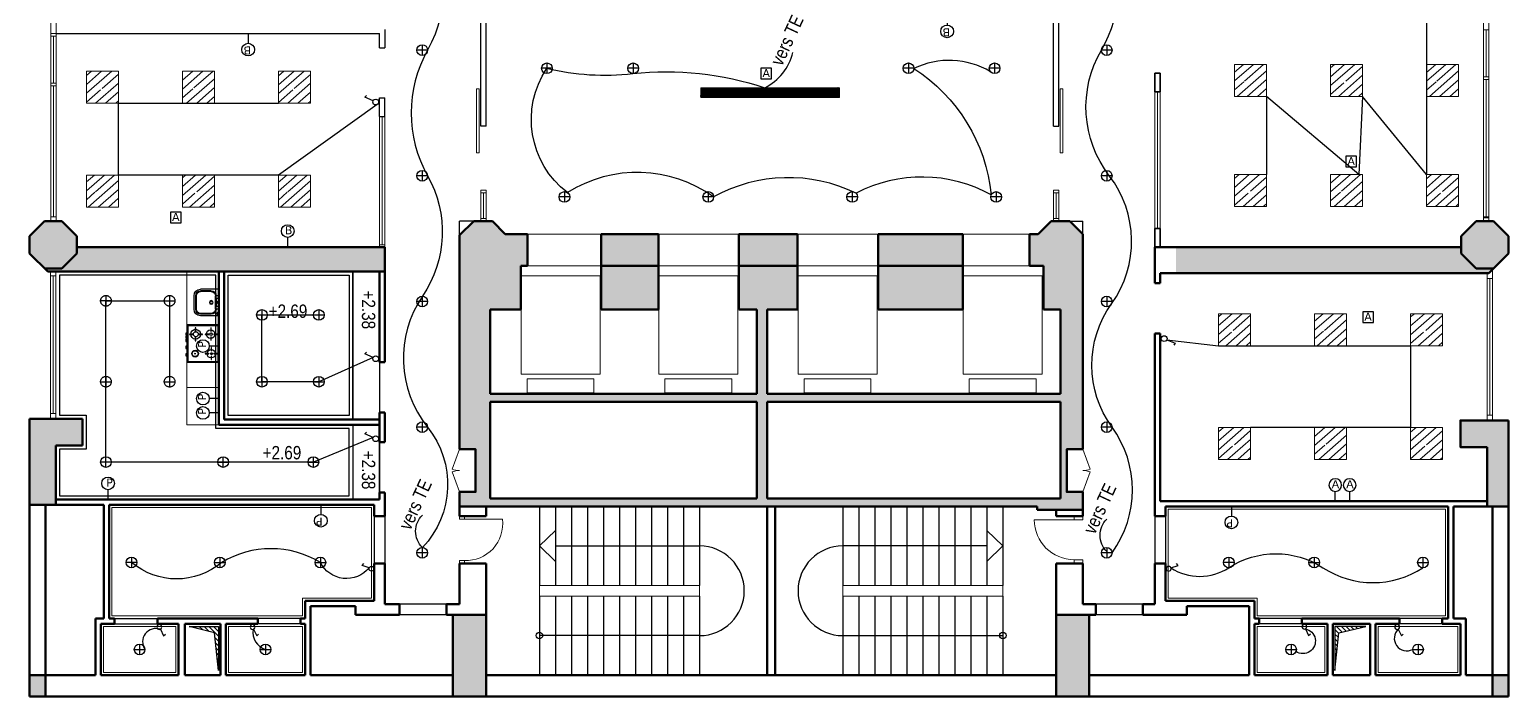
# Model space of a CAD drawing. Header units: millimetres. Extents: x 253 to 682, y -1208 to -847.
# Drawn here: x 324.19 to 351.91, y -1163.86 to -1151.37 of the extents above; entities that cross this region are included whole.
import ezdxf

# ---------------------------------------------------------------- set-up
doc = ezdxf.new("R2010")
doc.units = ezdxf.units.MM
doc.header["$LTSCALE"] = 10
doc.header["$MEASUREMENT"] = 0
doc.linetypes.add('AXES', pattern=[2, 1.25, -0.25, 0.25, -0.25])
for name, color, linetype, lineweight in [('ECLAIRAGE', 222, 'Continuous', 13), ('faux  plafond', 143, 'Continuous', 9), ('men-porte', 30, 'Continuous', 5), ('Men_porte', 30, 'Continuous', 5), ('MUR', 5, 'Continuous', 50), ('mur-bas', 190, 'Continuous', 20)]:
    doc.layers.add(name, color=color, linetype=linetype, lineweight=lineweight)
for name, color, linetype in [('Electricite', 224, 'Continuous'), ('Escalier', 241, 'Continuous'), ('FAU__Pl', 143, 'Continuous'), ('HACHURE', 252, 'Continuous'), ('POT', 7, 'Continuous'), ('Sanitaire', 4, 'Continuous')]:
    doc.layers.add(name, color=color, linetype=linetype)
doc.layers.add('hachures++', color=7, linetype='Continuous', lineweight=5, true_color=0xa8a8a8)
doc.styles.add('nouveau cartouche', font='ARIALN.TTF')
doc.styles.add('Verdana', font='verdana.ttf')

# ---------------------------------------------------------------- blocks, each defined once
blk = doc.blocks.new('etetetetet555')
at = {"layer": 'Sanitaire'}
for p, q in [((0.059, -0.148), (0.059, -0.155)), ((0.124, -0.148), (0.059, -0.148)), ((0.059, -0.155), (0.124, -0.155)), ((0.124, -0.155), (0.124, -0.148)), ((0.179, -0.032), (0.172, -0.032)), ((0.172, -0.032), (0.172, -0.097)), ((0.172, -0.097), (0.179, -0.097)), ((0.179, -0.193), (0.172, -0.193)), ((0.172, -0.193), (0.172, -0.259)), ((0.172, -0.259), (0.179, -0.259)), ((0.179, -0.097), (0.179, -0.032)), ((0.179, -0.259), (0.179, -0.193)), ((0.223, -0.148), (0.223, -0.155)), ((0.288, -0.148), (0.223, -0.148)), ((0.223, -0.155), (0.288, -0.155)), ((0.288, -0.155), (0.288, -0.148)), ((0.423, -0.14), (0.423, -0.147)), ((0.489, -0.14), (0.423, -0.14)), ((0.423, -0.147), (0.489, -0.147)), ((0.489, -0.147), (0.489, -0.14)), ((0.543, -0.032), (0.536, -0.032)), ((0.536, -0.032), (0.536, -0.097)), ((0.536, -0.097), (0.543, -0.097)), ((0.543, -0.193), (0.536, -0.193)), ((0.536, -0.193), (0.536, -0.259)), ((0.536, -0.259), (0.543, -0.259)), ((0.543, -0.097), (0.543, -0.032)), ((0.543, -0.259), (0.543, -0.193)), ((0.587, -0.14), (0.587, -0.147)), ((0.652, -0.14), (0.587, -0.14)), ((0.587, -0.147), (0.652, -0.147)), ((0.652, -0.147), (0.652, -0.14)), ((0.054, -0.437), (0.054, -0.444)), ((0.119, -0.437), (0.054, -0.437)), ((0.054, -0.444), (0.119, -0.444)), ((0.119, -0.444), (0.119, -0.437)), ((0.179, -0.311), (0.172, -0.311)), ((0.172, -0.311), (0.172, -0.376)), ((0.172, -0.376), (0.179, -0.376)), ((0.179, -0.49), (0.172, -0.49)), ((0.172, -0.49), (0.172, -0.555)), ((0.179, -0.376), (0.179, -0.311)), ((0.179, -0.555), (0.179, -0.49)), ((0.233, -0.437), (0.233, -0.444)), ((0.298, -0.437), (0.233, -0.437)), ((0.233, -0.444), (0.298, -0.444)), ((0.298, -0.444), (0.298, -0.437)), ((0.172, -0.555), (0.179, -0.555))]:
    blk.add_line(p, q, dxfattribs=at)
for points in [[(0.7, -0.6), (0.7, 0), (0, 0), (0, -0.6)], [(0.684, -0.584), (0.684, -0.016), (0.016, -0.016), (0.016, -0.584)], [(0.153, -0.622), (0.195, -0.622), (0.195, -0.603), (0.153, -0.603)], [(0.21, -0.622), (0.252, -0.622), (0.252, -0.603), (0.21, -0.603)], [(0.268, -0.622), (0.31, -0.622), (0.31, -0.603), (0.268, -0.603)], [(0.402, -0.622), (0.443, -0.622), (0.443, -0.603), (0.402, -0.603)], [(0.541, -0.622), (0.582, -0.622), (0.582, -0.603), (0.541, -0.603)]]:
    blk.add_lwpolyline(points, close=True, dxfattribs=at)
for centre, radius in [((0.176, -0.156), 0.0801), ((0.175, -0.15), 0.0236), ((0.541, -0.144), 0.0801), ((0.54, -0.142), 0.0186), ((0.175, -0.439), 0.0917), ((0.176, -0.434), 0.0464), ((0.54, -0.448), 0.0626), ((0.54, -0.448), 0.0554), ((0.54, -0.448), 0.00649)]:
    blk.add_circle(centre, radius, dxfattribs=at)
blk = doc.blocks.new('zrzerer')
at = {"layer": 'Sanitaire', "extrusion": (0, 0, -1)}
for p, q in [((0, 0), (0, -0.346)), ((0, 0), (0.497, 0)), ((0.376, 0), (0.376, -0.054)), ((0.497, 0), (0.497, -0.346)), ((0.03, -0.145), (0.03, -0.346)), ((0.044, -0.145), (0.044, -0.346)), ((0.122, 0), (0.122, -0.054)), ((0.376, -0.054), (0.122, -0.054)), ((0.376, -0.067), (0.122, -0.067)), ((0.172, -0.008), (0.326, -0.008)), ((0.172, -0.008), (0.172, -0.046)), ((0.326, -0.046), (0.172, -0.046)), ((0.326, -0.008), (0.326, -0.046)), ((0.454, -0.145), (0.454, -0.346)), ((0.467, -0.145), (0.467, -0.346)), ((0.376, -0.424), (0.122, -0.424)), ((0.376, -0.437), (0.122, -0.437)), ((0.376, -0.467), (0.122, -0.467))]:
    blk.add_line(p, q, dxfattribs=at)
for centre, radius in [((-0.249, -0.145), 0.0346), ((-0.249, -0.145), 0.025), ((-0.248, -0.026), 0.0117), ((-0.455, -0.026), 0.0173)]:
    blk.add_circle(centre, radius, dxfattribs=at)
for centre, radius, start, end in [((-0.122, -0.145), 0.091, 360, 90), ((-0.122, -0.145), 0.078, 360, 90), ((-0.376, -0.145), 0.091, 90, 180), ((-0.376, -0.145), 0.078, 90, 180), ((-0.122, -0.346), 0.122, 270, 360), ((-0.122, -0.346), 0.091, 270, 360), ((-0.122, -0.346), 0.078, 270, 360), ((-0.376, -0.346), 0.122, 180, 270), ((-0.376, -0.346), 0.091, 180, 270), ((-0.376, -0.346), 0.078, 180, 270)]:
    blk.add_arc(centre, radius, start, end, dxfattribs=at)
blk = doc.blocks.new('INTER1')
at = {"layer": 'Electricite'}
for p, q in [((0.025, 0.025), (0.101, 0.103)), ((0.101, 0.103), (0.118, 0.069))]:
    blk.add_line(p, q, dxfattribs=at)
blk.add_circle((0, 0), 0.0352, dxfattribs=at)
blk = doc.blocks.new('aaaaaaaa')
at = {"layer": 'Electricite'}
for p, q in [((0.033, -0.044), (0.135, -0.181)), ((0.135, -0.181), (0.092, -0.195))]:
    blk.add_line(p, q, dxfattribs=at)
blk.add_circle((0, 0), 0.0546, dxfattribs=at)
blk = doc.blocks.new('boite a')
at = {"layer": 'Electricite', "color": 1, "lineweight": 30, "ltscale": 3}
blk.add_lwpolyline([(326.834, -1154.786), (326.834, -1154.986), (327.034, -1154.986), (327.034, -1154.786)], close=True, dxfattribs=at)
at = {"layer": 'Electricite', "color": 1, "lineweight": 30, "ltscale": 3, "insert": (326.862, -1154.801), "char_height": 0.15, "attachment_point": 1, "style": 'Verdana'}
blk.add_mtext_dynamic_manual_height_columns('A', width=0.23634, gutter_width=269.496, heights=[0], dxfattribs=at)
blk = doc.blocks.new('presa b')
at = {"layer": 'Electricite', "color": 6, "lineweight": 30, "ltscale": 3}
blk.add_lwpolyline([(339.778, -1139.406), (339.778, -1139.225)], dxfattribs=at)
blk.add_circle((339.778, -1139.106), 0.119, dxfattribs=at)
at = {"layer": 'Electricite', "color": 6, "lineweight": 30, "ltscale": 3, "insert": (339.724, -1139.015), "char_height": 0.15, "attachment_point": 1, "style": 'Verdana'}
blk.add_mtext_dynamic_manual_height_columns('B', width=0.23634, gutter_width=269.496, heights=[0], dxfattribs=at)
blk = doc.blocks.new('presa semplice')
at = {"layer": 'Electricite', "color": 3, "lineweight": 30, "ltscale": 3}
blk.add_lwpolyline([(331.517, -1168.56), (331.517, -1168.379)], dxfattribs=at)
blk.add_circle((331.517, -1168.26), 0.119, dxfattribs=at)
at = {"layer": 'Electricite', "color": 3, "lineweight": 30, "ltscale": 3, "insert": (331.483, -1168.169), "char_height": 0.15, "attachment_point": 1, "style": 'Verdana'}
blk.add_mtext_dynamic_manual_height_columns('P', width=0.23634, gutter_width=269.496, heights=[0], dxfattribs=at)
blk = doc.blocks.new('presa a')
at = {"layer": 'Electricite', "color": 4, "lineweight": 30, "ltscale": 3}
blk.add_lwpolyline([(351.089, -1138.687), (351.089, -1138.506)], dxfattribs=at)
blk.add_circle((351.089, -1138.387), 0.119, dxfattribs=at)
at = {"layer": 'Electricite', "color": 4, "lineweight": 30, "ltscale": 3, "insert": (351.014, -1138.296), "char_height": 0.15, "attachment_point": 1, "style": 'Verdana'}
blk.add_mtext_dynamic_manual_height_columns('A', width=0.23634, gutter_width=269.496, heights=[0], dxfattribs=at)
blk = doc.blocks.new('LLLL')
at = {"layer": 'ECLAIRAGE', "ltscale": 2}
h = blk.add_hatch(dxfattribs=at)
h.set_pattern_fill('ANSI31', color=2, angle=-183.8058, style=0)
h.set_pattern_definition([(221.19425, (-155.93447, 196.58356), (0.08232674, -0.09406013), [])])
h.paths.add_polyline_path([(-0.471, 0.286), (-0.304, 0.288), (-0.302, 0.24)], flags=16)
h.paths.add_polyline_path([(-0.6, 0.6), (-0.6, 0), (0, 0), (0, 0.6)])
at = {"layer": 'ECLAIRAGE', "ltscale": 3}
blk.add_lwpolyline([(-0.6, 0.6), (0, 0.6), (0, 0), (-0.6, 0)], close=True, dxfattribs=at)

msp = doc.modelspace()

# ---------------------------------------------------------------- hatches: boundary and pattern name
at = {"layer": 'FAU__Pl', "ltscale": 2}
h = msp.add_hatch(dxfattribs=at)
h.set_pattern_fill('ANSI31', color=2, scale=0.05, angle=90, style=0)
h.set_pattern_definition([(135, (332835.756721, -290755.478057), (-0.00441941738242, -0.00441941738242), [])])
h.paths.add_polyline_path([(339.371, -1152.457), (339.371, -1152.637), (336.771, -1152.637), (336.771, -1152.457)])
at = {"layer": 'hachures++'}
h = msp.add_hatch(color=256, dxfattribs=at)
h.dxf.hatch_style = 1
h.paths.add_polyline_path([(325.077, -1155.235), (324.797, -1154.955), (324.472, -1154.955), (324.192, -1155.235), (324.192, -1155.56), (324.472, -1155.84), (324.797, -1155.84), (325.077, -1155.56)])
h = msp.add_hatch(color=256, dxfattribs=at)
h.dxf.hatch_style = 1
h.paths.add_polyline_path([(337.826, -1158.339), (337.826, -1160.151), (332.827, -1160.151), (332.827, -1158.339)], flags=16)
h.paths.add_polyline_path([(338.015, -1158.339), (343.516, -1158.339), (343.516, -1160.151), (338.015, -1160.151)], flags=16)
h.paths.add_polyline_path([(343.048, -1155.202), (343.048, -1155.792), (343.194, -1155.792), (343.194, -1156.608), (343.516, -1156.608), (343.516, -1158.189), (338.015, -1158.189), (338.015, -1156.608), (338.589, -1156.608), (338.589, -1155.792), (337.489, -1155.792), (337.489, -1156.608), (337.826, -1156.608), (337.826, -1158.189), (332.827, -1158.189), (332.827, -1156.608), (333.397, -1156.608), (333.397, -1155.202), (333.107, -1155.202), (332.867, -1154.955), (332.518, -1154.955), (332.252, -1155.221), (332.252, -1159.228), (332.552, -1159.228), (332.552, -1160.028), (332.252, -1160.028), (332.252, -1160.301), (343.079, -1160.301), (343.079, -1160.364), (343.932, -1160.364), (343.932, -1160.028), (343.632, -1160.028), (343.632, -1159.228), (343.932, -1159.228), (343.932, -1155.202)])
h.paths.add_polyline_path([(343.712, -1155.202), (343.932, -1155.202), (343.692, -1154.955), (343.343, -1154.955), (343.095, -1155.203)])
h = msp.add_hatch(color=256, dxfattribs=at)
h.dxf.hatch_style = 1
h.paths.add_polyline_path([(351.912, -1155.235), (351.632, -1154.955), (351.307, -1154.955), (351.027, -1155.235), (351.027, -1155.56), (351.307, -1155.84), (351.632, -1155.84), (351.912, -1155.56)])
h = msp.add_hatch(color=256, dxfattribs=at)
h.dxf.hatch_style = 1
h.paths.add_polyline_path([(342.933, -1155.202), (342.933, -1155.792), (343.048, -1155.792), (343.048, -1155.202)])
h.paths.add_polyline_path([(340.099, -1155.202), (340.099, -1155.792), (341.684, -1155.792), (341.684, -1155.202)])
h.paths.add_polyline_path([(337.489, -1155.202), (337.489, -1155.792), (338.589, -1155.792), (338.589, -1155.202)])
h.paths.add_polyline_path([(334.907, -1155.202), (334.907, -1155.792), (335.979, -1155.792), (335.979, -1155.202)])
h.paths.add_polyline_path([(333.527, -1155.792), (333.527, -1155.202), (333.397, -1155.202), (333.397, -1155.792)])
h = msp.add_hatch(color=256, dxfattribs=at)
h.dxf.hatch_style = 1
h.paths.add_polyline_path([(330.852, -1155.899), (330.852, -1155.442), (325.077, -1155.442), (325.077, -1155.56), (324.797, -1155.84), (324.472, -1155.84), (324.531, -1155.899)])
h = msp.add_hatch(color=256, dxfattribs=at)
h.dxf.hatch_style = 1
h.paths.add_polyline_path([(351.512, -1155.929), (351.632, -1155.84), (351.307, -1155.84), (351.027, -1155.56), (351.027, -1155.442), (345.682, -1155.442), (345.682, -1155.929)])
h = msp.add_hatch(color=256, dxfattribs=at)
h.dxf.hatch_style = 1
h.paths.add_polyline_path([(335.979, -1155.792), (334.907, -1155.792), (334.907, -1156.608), (335.979, -1156.608)])
h.paths.add_polyline_path([(341.684, -1155.792), (340.099, -1155.792), (340.099, -1156.608), (341.684, -1156.608)])
h = msp.add_hatch(color=256, dxfattribs=at)
h.dxf.hatch_style = 1
h.paths.add_polyline_path([(324.192, -1163.459), (324.192, -1163.859), (324.492, -1163.859), (324.492, -1163.459)])
h.paths.add_polyline_path([(324.192, -1158.659), (324.192, -1160.269), (324.682, -1160.269), (324.682, -1159.159), (325.182, -1159.159), (325.182, -1158.659)])
h = msp.add_hatch(color=256, dxfattribs=at)
h.dxf.hatch_style = 1
h.paths.add_polyline_path([(351.912, -1163.859), (351.912, -1163.459), (351.612, -1163.459), (351.612, -1163.859)])
h.paths.add_polyline_path([(351.912, -1160.299), (351.912, -1158.689), (351.012, -1158.689), (351.012, -1159.189), (351.512, -1159.189), (351.512, -1160.299)])
h = msp.add_hatch(dxfattribs=at)
h.set_pattern_fill('ANSI31', color=256, scale=0.5, angle=-90)
h.set_pattern_definition([(315, (333223.998664, -291362.29964), (0.044194173824, 0.044194173824), [])])
h.paths.add_polyline_path([(327.181, -1162.549), (327.734, -1162.549), (327.734, -1163.374), (327.658, -1162.67)])
h = msp.add_hatch(color=256, dxfattribs=at)
h.dxf.hatch_style = 1
h.paths.add_polyline_path([(332.748, -1163.859), (332.748, -1162.328), (332.127, -1162.328), (332.127, -1163.859)])
h.paths.add_polyline_path([(344.056, -1163.859), (344.056, -1162.328), (343.436, -1162.328), (343.436, -1163.859)])
h = msp.add_hatch(dxfattribs=at)
h.set_pattern_fill('ANSI31', color=256, scale=0.5, angle=-90)
h.set_pattern_definition([(315, (333223.486, -291362.29964), (0.044194173824, 0.044194173824), [])])
h.paths.add_polyline_path([(349.241, -1162.549), (348.658, -1162.549), (348.658, -1163.374), (348.734, -1162.67)])

# ---------------------------------------------------------------- linework, layer by layer
at = {"layer": 'Electricite', "linetype": 'AXES', "ltscale": 0.3}
for p, q in [((331.652, -1151.751), (331.452, -1151.751)), ((344.482, -1151.751), (344.282, -1151.751)), ((333.989, -1152.092), (333.789, -1152.092)), ((335.605, -1152.092), (335.405, -1152.092)), ((340.766, -1152.092), (340.566, -1152.092)), ((342.381, -1152.092), (342.181, -1152.092)), ((331.652, -1154.105), (331.452, -1154.105)), ((344.482, -1154.105), (344.282, -1154.105)), ((334.317, -1154.502), (334.117, -1154.502)), ((337.014, -1154.502), (336.814, -1154.502)), ((339.712, -1154.502), (339.512, -1154.502)), ((342.409, -1154.502), (342.209, -1154.502)), ((331.652, -1156.46), (331.452, -1156.46)), ((344.482, -1156.46), (344.282, -1156.46)), ((328.448, -1156.713), (328.648, -1156.713)), ((329.513, -1156.713), (329.713, -1156.713)), ((328.448, -1157.964), (328.648, -1157.964)), ((329.513, -1157.964), (329.713, -1157.964)), ((331.652, -1158.815), (331.452, -1158.815)), ((344.482, -1158.815), (344.282, -1158.815)), ((331.652, -1161.169), (331.452, -1161.169)), ((344.482, -1161.169), (344.282, -1161.169))]:
    msp.add_line(p, q, dxfattribs=at)
at = {"layer": 'Electricite'}
for p, q in [((331.552, -1151.651), (331.552, -1151.851)), ((344.382, -1151.651), (344.382, -1151.851)), ((333.889, -1151.992), (333.889, -1152.192)), ((335.505, -1151.992), (335.505, -1152.192)), ((340.666, -1151.992), (340.666, -1152.192)), ((342.281, -1151.992), (342.281, -1152.192)), ((331.552, -1154.005), (331.552, -1154.205)), ((344.382, -1154.005), (344.382, -1154.205)), ((334.217, -1154.402), (334.217, -1154.602)), ((336.914, -1154.402), (336.914, -1154.602)), ((339.612, -1154.402), (339.612, -1154.602)), ((342.309, -1154.402), (342.309, -1154.602)), ((331.552, -1156.36), (331.552, -1156.56)), ((344.382, -1156.36), (344.382, -1156.56)), ((328.548, -1156.613), (328.548, -1156.813)), ((329.613, -1156.613), (329.613, -1156.813)), ((328.548, -1157.864), (328.548, -1158.064)), ((329.613, -1157.864), (329.613, -1158.064)), ((331.552, -1158.715), (331.552, -1158.915)), ((344.382, -1158.715), (344.382, -1158.915)), ((331.552, -1161.069), (331.552, -1161.269)), ((344.382, -1161.069), (344.382, -1161.269))]:
    msp.add_line(p, q, dxfattribs=at)
at = {"layer": 'Electricite', "color": 5, "linetype": 'AXES', "ltscale": 0.3}
for p, q in [((325.723, -1156.449), (325.523, -1156.449)), ((325.623, -1156.349), (325.623, -1156.549)), ((326.717, -1156.449), (326.917, -1156.449)), ((326.817, -1156.349), (326.817, -1156.549)), ((325.623, -1157.864), (325.623, -1158.064)), ((326.817, -1157.864), (326.817, -1158.064)), ((325.523, -1157.964), (325.723, -1157.964)), ((326.717, -1157.964), (326.917, -1157.964)), ((325.723, -1159.469), (325.523, -1159.469)), ((327.72, -1159.469), (327.92, -1159.469)), ((329.411, -1159.469), (329.611, -1159.469))]:
    msp.add_line(p, q, dxfattribs=at)
at = {"layer": 'Electricite', "color": 5}
for p, q in [((325.623, -1159.569), (325.623, -1159.369)), ((327.82, -1159.569), (327.82, -1159.369)), ((329.511, -1159.569), (329.511, -1159.369))]:
    msp.add_line(p, q, dxfattribs=at)
at = {"layer": 'Electricite', "color": 3, "linetype": 'AXES', "ltscale": 0.3}
for p, q in [((326.202, -1161.349), (326.002, -1161.349)), ((327.657, -1161.349), (327.857, -1161.349)), ((329.542, -1161.349), (329.742, -1161.349)), ((346.77, -1161.349), (346.57, -1161.349)), ((348.172, -1161.349), (348.372, -1161.349)), ((350.21, -1161.349), (350.41, -1161.349)), ((326.155, -1162.979), (326.355, -1162.979)), ((328.515, -1162.979), (328.715, -1162.979)), ((347.737, -1162.979), (347.937, -1162.979)), ((350.117, -1162.979), (350.317, -1162.979))]:
    msp.add_line(p, q, dxfattribs=at)
at = {"layer": 'Electricite', "color": 3}
for p, q in [((326.102, -1161.249), (326.102, -1161.449)), ((327.757, -1161.249), (327.757, -1161.449)), ((329.642, -1161.249), (329.642, -1161.449)), ((346.67, -1161.249), (346.67, -1161.449)), ((348.272, -1161.249), (348.272, -1161.449)), ((350.31, -1161.249), (350.31, -1161.449)), ((326.255, -1162.879), (326.255, -1163.079)), ((328.615, -1162.879), (328.615, -1163.079)), ((347.837, -1162.879), (347.837, -1163.079)), ((350.217, -1162.879), (350.217, -1163.079))]:
    msp.add_line(p, q, dxfattribs=at)
at = {"layer": 'Electricite', "ltscale": 0.02}
for points in [[(344.482, -1161.169, 0.325522), (344.482, -1158.815, -0.32324), (344.472, -1156.502, 0.330532), (344.431, -1154.105, -0.305281), (344.282, -1151.751, 0.247416), (344.382, -1149.496, -0.224022), (344.382, -1146.941, 0.224022), (344.382, -1144.787, -0.199877), (344.282, -1142.626, 0.274343), (342.243, -1142.522, -0.222308), (340.205, -1142.617, 0.19791), (338.067, -1142.617, -0.196872), (335.728, -1142.622, 0.627557), (334.732, -1143.521, -0.664162), (333.79, -1142.622, 0.30562), (331.556, -1142.522, 0.347405), (331.652, -1144.682, -0.221411), (331.62, -1146.968, 0.321064), (331.555, -1149.296, -0.28407), (331.652, -1151.751, 0.262807), (331.652, -1154.105, -0.285629), (331.556, -1156.36, 0.330214), (331.652, -1158.815, -0.376012), (331.556, -1161.069, 0.400435)], [(342.204, -1152.156, 0.251193), (340.766, -1152.096, -0.229035), (342.217, -1154.462, 0.250855), (339.684, -1154.432, 0.243869), (337.014, -1154.502, 0.30546), (334.276, -1154.421, -0.39707), (333.889, -1152.092, 0.086295), (335.498, -1152.192, -0.108891), (337.971, -1152.457, 0.227068), (338.497, -1151.795, -1.790862)], [(331.556, -1161.069, -0.421818), (331.556, -1160.461)], [(344.385, -1161.146, -0.421818), (344.385, -1160.538)], [(330.557, -1161.453, -0.538352), (329.642, -1161.349, 0.278613), (327.793, -1161.349, -0.366314), (326.102, -1161.349, -1.493405)], [(345.586, -1161.453, 0.294515), (346.67, -1161.449, -0.296886), (348.435, -1161.449, 0.296885), (350.31, -1161.449, 3.368304)], [(326.642, -1162.601, 0.726669), (326.355, -1162.979, 33.526541)], [(328.38, -1162.603, 0.380193), (328.615, -1162.979)], [(348.106, -1162.593, -1.217062), (347.929, -1163.017, -0.1029)], [(349.846, -1162.6, 0.872216), (350.117, -1162.979, -0.571019)]]:
    msp.add_lwpolyline(points, format="xyb", dxfattribs=at)
for points in [[(345.509, -1150.55), (347.378, -1150.288), (350.378, -1150.288), (350.378, -1154.082), (349.178, -1152.619), (349.107, -1154.082), (347.378, -1152.619), (347.378, -1154.082)], [(330.707, -1152.771), (328.857, -1154.091), (325.857, -1154.091), (325.857, -1152.745), (328.857, -1152.745)], [(330.631, -1159.01), (329.511, -1159.469), (325.623, -1159.469), (325.623, -1156.449), (326.817, -1156.449), (326.817, -1157.964)], [(330.631, -1157.511), (329.613, -1157.964), (328.548, -1157.964), (328.548, -1156.713), (329.613, -1156.713)], [(345.509, -1157.177), (346.478, -1157.289), (350.078, -1157.289), (350.078, -1158.821), (347.078, -1158.821)]]:
    msp.add_lwpolyline(points, dxfattribs=at)
at = {"layer": 'Electricite'}
for centre in [(331.552, -1151.751), (344.382, -1151.751), (333.889, -1152.092), (335.505, -1152.092), (340.666, -1152.092), (342.281, -1152.092), (331.552, -1154.105), (344.382, -1154.105), (334.217, -1154.502), (336.914, -1154.502), (339.612, -1154.502), (342.309, -1154.502), (331.552, -1156.46), (344.382, -1156.46), (328.548, -1156.713), (329.613, -1156.713), (328.548, -1157.964), (329.613, -1157.964), (331.552, -1158.815), (344.382, -1158.815), (331.552, -1161.169), (344.382, -1161.169)]:
    msp.add_circle(centre, 0.1, dxfattribs=at)
at = {"layer": 'Electricite', "color": 5, "linetype": 'AXES', "ltscale": 0.3}
for centre in [(325.623, -1156.449), (326.817, -1156.449), (325.623, -1157.964), (326.817, -1157.964)]:
    msp.add_circle(centre, 0.1, dxfattribs=at)
at = {"layer": 'Electricite', "color": 5}
for centre in [(325.623, -1159.469), (327.82, -1159.469), (329.511, -1159.469)]:
    msp.add_circle(centre, 0.1, dxfattribs=at)
at = {"layer": 'Electricite', "color": 3}
for centre in [(326.102, -1161.349), (327.757, -1161.349), (329.642, -1161.349), (346.67, -1161.349), (348.272, -1161.349), (350.31, -1161.349), (326.255, -1162.979), (328.615, -1162.979), (347.837, -1162.979), (350.217, -1162.979)]:
    msp.add_circle(centre, 0.1, dxfattribs=at)
at = {"layer": 'Escalier'}
for p, q in [((333.748, -1160.301), (333.748, -1161.78)), ((334.048, -1160.301), (334.048, -1161.78)), ((334.348, -1160.301), (334.348, -1161.78)), ((334.648, -1160.301), (334.648, -1161.78)), ((334.948, -1160.301), (334.948, -1161.78)), ((335.248, -1160.301), (335.248, -1161.78)), ((335.548, -1160.301), (335.548, -1161.78)), ((335.848, -1160.301), (335.848, -1161.78)), ((336.148, -1160.301), (336.148, -1161.78)), ((336.448, -1160.301), (336.448, -1161.78)), ((336.748, -1160.301), (336.748, -1161.78)), ((339.436, -1160.301), (339.436, -1161.78)), ((339.736, -1160.301), (339.736, -1161.78)), ((340.036, -1160.301), (340.036, -1161.78)), ((340.336, -1160.301), (340.336, -1161.78)), ((340.636, -1160.301), (340.636, -1161.78)), ((340.936, -1160.301), (340.936, -1161.78)), ((341.236, -1160.301), (341.236, -1161.78)), ((341.536, -1160.301), (341.536, -1161.78)), ((341.836, -1160.301), (341.836, -1161.78)), ((342.136, -1160.301), (342.136, -1161.78)), ((342.436, -1160.301), (342.436, -1161.78)), ((333.748, -1161.04), (334.048, -1160.749)), ((342.436, -1161.04), (342.136, -1160.749)), ((333.748, -1161.04), (334.048, -1161.332)), ((334.048, -1161.04), (336.748, -1161.04)), ((342.136, -1161.04), (339.436, -1161.04)), ((342.436, -1161.04), (342.136, -1161.332)), ((333.748, -1161.98), (333.748, -1163.459)), ((334.048, -1161.98), (334.048, -1163.459)), ((334.348, -1161.98), (334.348, -1163.459)), ((334.648, -1161.98), (334.648, -1163.459)), ((334.948, -1161.98), (334.948, -1163.459)), ((335.248, -1161.98), (335.248, -1163.459)), ((335.548, -1161.98), (335.548, -1163.459)), ((335.848, -1161.98), (335.848, -1163.459)), ((336.148, -1161.98), (336.148, -1163.459)), ((336.448, -1161.98), (336.448, -1163.459)), ((336.748, -1161.98), (336.748, -1163.459)), ((339.436, -1161.98), (339.436, -1163.459)), ((339.736, -1161.98), (339.736, -1163.459)), ((340.036, -1161.98), (340.036, -1163.459)), ((340.336, -1161.98), (340.336, -1163.459)), ((340.636, -1161.98), (340.636, -1163.459)), ((340.936, -1161.98), (340.936, -1163.459)), ((341.236, -1161.98), (341.236, -1163.459)), ((341.536, -1161.98), (341.536, -1163.459)), ((341.836, -1161.98), (341.836, -1163.459)), ((342.136, -1161.98), (342.136, -1163.459)), ((342.436, -1161.98), (342.436, -1163.459)), ((336.748, -1162.719), (333.748, -1162.719)), ((339.436, -1162.719), (342.436, -1162.719))]:
    msp.add_line(p, q, dxfattribs=at)
for centre in [(333.748, -1162.719), (342.436, -1162.719)]:
    msp.add_circle(centre, 0.06, dxfattribs=at)
for centre, start, end in [((336.748, -1161.88), 270, 90), ((339.436, -1161.88), 90, 270)]:
    msp.add_arc(centre, 0.84, start, end, dxfattribs=at)
at = {"layer": 'FAU__Pl', "ltscale": 0.02}
for p, q in [((330.652, -1160.482), (330.652, -1161.368)), ((330.852, -1160.482), (330.852, -1161.368)), ((345.282, -1160.482), (345.282, -1161.368)), ((345.482, -1160.482), (345.482, -1161.368)), ((332.008, -1162.128), (331.123, -1162.128)), ((345.061, -1162.128), (344.175, -1162.128)), ((325.786, -1162.399), (326.587, -1162.399)), ((325.786, -1162.499), (326.587, -1162.499)), ((329.27, -1162.399), (328.47, -1162.399)), ((329.27, -1162.499), (328.47, -1162.499)), ((332.008, -1162.328), (331.123, -1162.328)), ((345.061, -1162.328), (344.175, -1162.328)), ((348.042, -1162.399), (347.242, -1162.399)), ((348.042, -1162.499), (347.242, -1162.499)), ((350.672, -1162.399), (349.872, -1162.399)), ((350.672, -1162.499), (349.872, -1162.499))]:
    msp.add_line(p, q, dxfattribs=at)
for points in [[(330.252, -1158.669), (327.842, -1158.669), (327.842, -1155.899), (330.252, -1155.899)], [(330.752, -1158.669), (330.252, -1158.669), (330.252, -1155.899), (330.752, -1155.899)], [(330.182, -1158.839), (327.683, -1158.839), (327.683, -1155.969), (324.752, -1155.969), (324.752, -1158.589), (325.252, -1158.589), (325.252, -1159.229), (324.752, -1159.229), (324.752, -1160.099), (330.182, -1160.099)], [(330.182, -1158.599), (327.912, -1158.599), (327.912, -1155.969), (330.182, -1155.969)], [(330.752, -1158.769), (330.252, -1158.769), (330.252, -1160.169), (330.752, -1160.169)]]:
    msp.add_lwpolyline(points, close=True, dxfattribs=at)
at = {"layer": 'FAU__Pl', "ltscale": 3}
msp.add_lwpolyline([(330.752, -1159.099), (330.752, -1160.039)], dxfattribs=at)
at = {"layer": 'faux  plafond', "lineweight": 30, "ltscale": 2}
for p, q in [((332.518, -1154.955), (332.252, -1154.955)), ((332.252, -1155.221), (332.252, -1154.955)), ((343.692, -1154.955), (343.932, -1154.955)), ((343.932, -1155.202), (343.932, -1154.955))]:
    msp.add_line(p, q, dxfattribs=at)
at = {"layer": 'faux  plafond', "ltscale": 3}
for points in [[(339.371, -1152.457), (339.371, -1152.637), (336.771, -1152.637), (336.771, -1152.457)], [(350.735, -1162.349), (350.735, -1160.349), (345.532, -1160.349), (345.532, -1162.019), (347.202, -1162.019), (347.202, -1162.349)], [(326.931, -1163.409), (326.931, -1162.549), (325.58, -1162.549), (325.58, -1163.409)], [(329.31, -1163.409), (329.31, -1162.549), (327.92, -1162.549), (327.92, -1163.409)], [(348.472, -1163.409), (348.472, -1162.549), (347.202, -1162.549), (347.202, -1163.409)], [(350.962, -1163.409), (350.962, -1162.549), (349.471, -1162.549), (349.471, -1163.409)]]:
    msp.add_lwpolyline(points, close=True, dxfattribs=at)
msp.add_lwpolyline([(329.31, -1162.349), (329.31, -1162.019), (330.602, -1162.019), (330.602, -1160.319), (325.736, -1160.319), (325.736, -1162.349), (329.31, -1162.349)], dxfattribs=at)
at = {"layer": 'HACHURE'}
for points in [[(327.181, -1162.549), (327.734, -1162.549), (327.734, -1163.374), (327.658, -1162.67), (327.181, -1162.549)], [(327.181, -1162.549), (327.734, -1162.549), (327.734, -1163.374), (327.658, -1162.67), (327.181, -1162.549)], [(349.241, -1162.549), (348.658, -1162.549), (348.658, -1163.374), (348.734, -1162.67), (349.241, -1162.549)], [(349.241, -1162.549), (348.658, -1162.549), (348.658, -1163.374), (348.734, -1162.67), (349.241, -1162.549)]]:
    msp.add_lwpolyline(points, dxfattribs=at)
at = {"layer": 'men-porte', "lineweight": 30, "ltscale": 3}
for p, q in [((332.652, -1153.178), (332.652, -1151.102)), ((332.752, -1153.178), (332.752, -1151.102)), ((343.382, -1153.178), (343.382, -1151.002)), ((343.482, -1153.178), (343.482, -1151.002)), ((324.692, -1151.442), (330.752, -1151.442)), ((330.752, -1151.708), (330.752, -1151.442)), ((330.752, -1151.708), (330.852, -1151.708)), ((330.752, -1152.648), (330.852, -1152.648)), ((330.752, -1152.998), (330.852, -1152.998)), ((332.752, -1153.178), (332.652, -1153.178)), ((343.382, -1153.178), (343.482, -1153.178))]:
    msp.add_line(p, q, dxfattribs=at)
at = {"layer": 'men-porte', "ltscale": 3}
for points in [[(324.592, -1147.742), (324.592, -1154.955)], [(324.692, -1147.742), (324.692, -1154.955)], [(324.592, -1154.872), (324.692, -1154.872)], [(330.752, -1155.399), (330.852, -1155.399)]]:
    msp.add_lwpolyline(points, dxfattribs=at)
at = {"layer": 'men-porte', "lineweight": 30, "ltscale": 3}
for points in [[(330.852, -1151.362), (330.852, -1151.708)], [(330.752, -1152.998), (330.752, -1152.648)], [(330.852, -1152.998), (330.852, -1152.648)]]:
    msp.add_lwpolyline(points, dxfattribs=at)
at = {"layer": 'Men_porte'}
for p, q in [((351.442, -1148.652), (351.442, -1154.972)), ((351.542, -1148.552), (351.542, -1154.972)), ((351.492, -1151.372), (351.492, -1152.252)), ((324.642, -1151.492), (324.642, -1151.904)), ((324.642, -1151.492), (324.642, -1152.372)), ((351.492, -1152.302), (351.492, -1154.892)), ((324.642, -1152.422), (324.642, -1154.872)), ((324.582, -1158.659), (324.582, -1155.899)), ((324.682, -1158.659), (324.682, -1155.899)), ((324.582, -1155.982), (324.682, -1155.982)), ((324.632, -1158.559), (324.632, -1155.982)), ((324.582, -1158.559), (324.682, -1158.559)), ((332.252, -1159.228), (332.11, -1159.602)), ((332.252, -1159.228), (332.11, -1159.602)), ((343.932, -1159.228), (344.074, -1159.602)), ((343.932, -1159.228), (344.074, -1159.602)), ((332.252, -1160.028), (332.11, -1159.654)), ((332.252, -1160.028), (332.11, -1159.654)), ((343.932, -1160.028), (344.074, -1159.654)), ((343.932, -1160.028), (344.074, -1159.654)), ((343.844, -1160.55), (343.024, -1160.55))]:
    msp.add_line(p, q, dxfattribs=at)
at = {"layer": 'Men_porte', "lineweight": 35, "ltscale": 2}
for p, q in [((345.382, -1152.182), (345.282, -1152.182)), ((345.382, -1152.532), (345.282, -1152.532))]:
    msp.add_line(p, q, dxfattribs=at)
at = {"layer": 'Men_porte', "ltscale": 2}
for p, q in [((345.282, -1155.092), (345.282, -1152.532)), ((345.332, -1155.092), (345.332, -1152.532)), ((345.382, -1155.092), (345.382, -1152.532)), ((330.752, -1155.442), (330.752, -1152.998)), ((330.802, -1155.399), (330.802, -1152.998)), ((330.852, -1155.442), (330.852, -1152.998)), ((332.652, -1154.955), (332.652, -1154.378)), ((332.752, -1154.378), (332.652, -1154.378)), ((332.752, -1154.428), (332.652, -1154.428)), ((332.702, -1154.905), (332.702, -1154.428)), ((332.752, -1154.955), (332.752, -1154.378)), ((343.382, -1154.955), (343.382, -1154.378)), ((343.382, -1154.378), (343.482, -1154.378)), ((343.382, -1154.428), (343.482, -1154.428)), ((343.432, -1154.905), (343.432, -1154.428)), ((343.482, -1154.955), (343.482, -1154.378)), ((332.752, -1154.905), (332.652, -1154.905)), ((343.382, -1154.905), (343.482, -1154.905)), ((351.442, -1154.875), (351.542, -1154.875)), ((351.442, -1154.892), (351.542, -1154.892)), ((333.527, -1155.202), (334.907, -1155.202)), ((335.979, -1155.202), (337.489, -1155.202)), ((338.589, -1155.202), (340.099, -1155.202)), ((341.684, -1155.202), (342.933, -1155.202)), ((333.527, -1155.792), (334.907, -1155.792)), ((335.979, -1155.792), (337.489, -1155.792)), ((338.589, -1155.792), (340.099, -1155.792)), ((341.684, -1155.792), (342.933, -1155.792)), ((351.612, -1158.689), (351.612, -1155.86)), ((351.512, -1158.689), (351.512, -1155.929)), ((351.612, -1156.029), (351.512, -1156.029)), ((351.562, -1158.589), (351.562, -1156.029)), ((351.512, -1158.589), (351.612, -1158.589))]:
    msp.add_line(p, q, dxfattribs=at)
at = {"layer": 'Men_porte'}
for points in [[(324.592, -1151.442), (324.692, -1151.442)], [(351.442, -1151.372), (351.542, -1151.372)], [(324.592, -1151.492), (324.692, -1151.492)], [(351.442, -1152.252), (351.542, -1152.252)], [(351.442, -1152.302), (351.542, -1152.302)], [(324.592, -1152.372), (324.692, -1152.372)], [(324.592, -1152.422), (324.692, -1152.422)]]:
    msp.add_lwpolyline(points, dxfattribs=at)
at = {"layer": 'Men_porte', "lineweight": 35, "ltscale": 2}
for points in [[(345.282, -1152.182), (345.282, -1152.532)], [(345.382, -1152.532), (345.382, -1152.182)], [(345.282, -1155.092), (345.382, -1155.092)], [(345.282, -1155.092), (345.282, -1155.442)], [(345.382, -1155.092), (345.382, -1155.442)]]:
    msp.add_lwpolyline(points, dxfattribs=at)
at = {"layer": 'Men_porte', "color": 4, "ltscale": 2}
for points in [[(332.622, -1152.478), (332.622, -1153.678), (332.572, -1153.678), (332.572, -1152.478)], [(343.512, -1152.478), (343.512, -1153.678), (343.562, -1153.678), (343.562, -1152.478)]]:
    msp.add_lwpolyline(points, close=True, dxfattribs=at)
at = {"layer": 'Men_porte'}
for points in [[(332.344, -1160.482), (332.344, -1160.536), (332.252, -1160.536), (332.252, -1160.482)], [(343.773, -1160.482), (343.932, -1160.482), (343.932, -1160.55), (343.773, -1160.55)], [(332.344, -1161.314), (332.344, -1161.368), (332.252, -1161.368), (332.252, -1161.314)], [(343.773, -1161.3), (343.932, -1161.3), (343.932, -1161.368), (343.773, -1161.368)]]:
    msp.add_lwpolyline(points, close=True, dxfattribs=at)
msp.add_lwpolyline([(332.344, -1161.314, 0.461572), (333.056, -1160.541), (332.297, -1160.541)], format="xyb", dxfattribs=at)
for centre, radius, start, end in [((332.252, -1159.228), 0.4, 249.213, 270), ((332.252, -1159.228), 0.4, 249.213, 270), ((332.252, -1160.028), 0.4, 90, 110.787), ((332.252, -1160.028), 0.4, 90, 110.787), ((343.932, -1159.228), 0.4, 270, 290.787), ((343.932, -1159.228), 0.4, 270, 290.787), ((343.932, -1160.028), 0.4, 69.213, 90), ((343.932, -1160.028), 0.4, 69.213, 90), ((343.773, -1160.55), 0.749, 180, 270)]:
    msp.add_arc(centre, radius, start, end, dxfattribs=at)
at = {"layer": 'MUR', "ltscale": 2}
for p, q in [((324.472, -1154.955), (324.192, -1155.235)), ((324.797, -1154.955), (324.472, -1154.955)), ((325.077, -1155.235), (324.797, -1154.955)), ((351.307, -1154.955), (351.027, -1155.235)), ((351.632, -1154.955), (351.307, -1154.955)), ((351.912, -1155.235), (351.632, -1154.955)), ((324.192, -1155.56), (324.192, -1155.235)), ((351.027, -1155.235), (351.027, -1155.56)), ((351.912, -1155.56), (351.912, -1155.235)), ((324.797, -1155.84), (325.077, -1155.56)), ((351.027, -1155.56), (351.307, -1155.84)), ((351.542, -1155.929), (351.912, -1155.56)), ((324.797, -1155.84), (324.472, -1155.84)), ((351.632, -1155.84), (351.307, -1155.84))]:
    msp.add_line(p, q, dxfattribs=at)
at = {"layer": 'MUR'}
for p, q in [((332.518, -1154.955), (332.252, -1155.221)), ((332.518, -1154.955), (332.867, -1154.955)), ((332.518, -1154.955), (332.867, -1154.955)), ((332.867, -1154.955), (333.107, -1155.202)), ((343.343, -1154.955), (343.096, -1155.202)), ((343.343, -1154.955), (343.692, -1154.955)), ((343.343, -1154.955), (343.692, -1154.955)), ((343.692, -1154.955), (343.932, -1155.202)), ((325.077, -1155.235), (325.077, -1155.56)), ((332.252, -1159.228), (332.252, -1155.221)), ((333.107, -1155.202), (333.527, -1155.202)), ((333.527, -1155.792), (333.527, -1155.202)), ((334.907, -1155.202), (335.979, -1155.202)), ((334.907, -1155.792), (334.907, -1155.202)), ((335.979, -1155.792), (335.979, -1155.202)), ((337.489, -1155.202), (338.589, -1155.202)), ((337.489, -1155.792), (337.489, -1155.202)), ((338.589, -1155.792), (338.589, -1155.202)), ((340.099, -1155.202), (341.684, -1155.202)), ((340.099, -1155.792), (340.099, -1155.202)), ((341.684, -1155.792), (341.684, -1155.202)), ((342.933, -1155.202), (343.096, -1155.202)), ((342.933, -1155.792), (342.933, -1155.202)), ((343.932, -1159.228), (343.932, -1155.202)), ((343.932, -1155.887), (343.932, -1155.221)), ((324.531, -1155.899), (324.192, -1155.56)), ((330.852, -1155.442), (325.077, -1155.442)), ((330.852, -1155.442), (330.852, -1155.899)), ((351.027, -1155.442), (345.282, -1155.442)), ((345.282, -1155.442), (345.282, -1155.929)), ((330.852, -1155.899), (324.531, -1155.899)), ((327.742, -1158.769), (327.742, -1155.899)), ((327.842, -1158.669), (327.842, -1155.899)), ((330.752, -1157.599), (330.752, -1155.899)), ((330.852, -1157.599), (330.852, -1155.899)), ((333.527, -1155.792), (333.397, -1155.792)), ((333.397, -1155.792), (333.397, -1156.608)), ((335.979, -1155.792), (334.907, -1155.792)), ((334.907, -1155.792), (334.907, -1156.608)), ((335.979, -1155.792), (335.979, -1156.608)), ((338.589, -1155.792), (337.489, -1155.792)), ((337.489, -1155.792), (337.489, -1156.608)), ((338.589, -1155.792), (338.589, -1156.608)), ((341.684, -1155.792), (340.099, -1155.792)), ((340.099, -1155.792), (340.099, -1156.608)), ((341.684, -1155.792), (341.684, -1156.608)), ((343.194, -1155.792), (342.933, -1155.792)), ((343.194, -1155.792), (343.194, -1156.608)), ((345.282, -1156.118), (345.282, -1155.929)), ((351.542, -1155.929), (345.382, -1155.929)), ((345.382, -1156.118), (345.382, -1155.929)), ((333.397, -1156.608), (332.827, -1156.608)), ((332.827, -1158.189), (332.827, -1156.608)), ((335.979, -1156.608), (334.907, -1156.608)), ((337.489, -1156.608), (337.826, -1156.608)), ((337.826, -1158.189), (337.826, -1156.608)), ((338.015, -1156.608), (338.015, -1158.189)), ((338.015, -1156.608), (338.589, -1156.608)), ((340.099, -1156.608), (341.684, -1156.608)), ((343.194, -1156.608), (343.516, -1156.608)), ((343.516, -1156.608), (343.516, -1158.189)), ((345.282, -1160.482), (345.282, -1157.058)), ((345.382, -1157.058), (345.282, -1157.058)), ((345.382, -1160.199), (345.382, -1157.058)), ((330.752, -1157.599), (330.852, -1157.599)), ((337.826, -1158.189), (332.827, -1158.189)), ((332.827, -1158.339), (332.827, -1160.151)), ((337.826, -1158.339), (332.827, -1158.339)), ((337.826, -1160.151), (337.826, -1158.339)), ((343.518, -1158.189), (338.015, -1158.189)), ((338.015, -1158.339), (338.015, -1160.151)), ((343.518, -1158.339), (338.015, -1158.339)), ((343.516, -1158.339), (343.516, -1160.151)), ((324.192, -1158.659), (324.682, -1158.659)), ((324.192, -1158.659), (324.192, -1163.859)), ((324.682, -1158.659), (325.182, -1158.659)), ((325.182, -1158.659), (325.182, -1159.159)), ((327.842, -1158.669), (330.752, -1158.669)), ((330.752, -1159.099), (330.752, -1158.539)), ((330.852, -1159.099), (330.852, -1158.539)), ((351.512, -1158.689), (351.912, -1158.689)), ((351.912, -1160.299), (351.912, -1158.689)), ((327.742, -1158.769), (330.752, -1158.769)), ((324.682, -1159.159), (324.682, -1160.269)), ((325.182, -1159.159), (324.682, -1159.159)), ((330.752, -1159.099), (330.852, -1159.099)), ((351.512, -1160.299), (351.512, -1159.189)), ((330.752, -1160.169), (330.752, -1160.039)), ((330.852, -1160.039), (330.752, -1160.039)), ((330.852, -1160.169), (330.852, -1160.039)), ((332.252, -1160.482), (332.252, -1160.028)), ((343.932, -1160.482), (343.932, -1160.028)), ((324.192, -1160.269), (324.682, -1160.269)), ((324.492, -1160.269), (324.492, -1163.859)), ((324.682, -1160.169), (330.752, -1160.169)), ((324.682, -1160.269), (325.586, -1160.269)), ((325.586, -1162.399), (325.586, -1160.269)), ((325.686, -1160.269), (330.652, -1160.269)), ((325.686, -1162.399), (325.686, -1160.269)), ((330.652, -1160.482), (330.652, -1160.269)), ((330.852, -1160.482), (330.852, -1160.169)), ((332.252, -1160.301), (343.079, -1160.301)), ((332.748, -1160.482), (332.748, -1160.301)), ((332.827, -1160.151), (337.826, -1160.151)), ((338.015, -1160.151), (343.518, -1160.151)), ((338.017, -1163.459), (338.017, -1160.301)), ((338.167, -1163.459), (338.167, -1160.301)), ((343.079, -1160.301), (343.079, -1160.364)), ((351.512, -1160.199), (345.382, -1160.199)), ((345.482, -1160.482), (345.482, -1160.299)), ((350.785, -1160.299), (345.482, -1160.299)), ((350.785, -1162.399), (350.785, -1160.299)), ((351.512, -1160.299), (350.885, -1160.299)), ((350.885, -1162.399), (350.885, -1160.299)), ((351.912, -1160.299), (351.512, -1160.299)), ((351.612, -1160.299), (351.612, -1163.859)), ((351.912, -1160.299), (351.912, -1163.859)), ((330.852, -1160.482), (330.652, -1160.482)), ((332.252, -1160.482), (332.748, -1160.482)), ((343.079, -1160.364), (343.932, -1160.364)), ((343.436, -1160.364), (343.436, -1160.482)), ((343.436, -1160.482), (343.932, -1160.482)), ((345.282, -1160.482), (345.482, -1160.482)), ((330.652, -1162.069), (330.652, -1161.368)), ((330.852, -1161.368), (330.652, -1161.368)), ((330.852, -1162.128), (330.852, -1161.368)), ((332.252, -1162.128), (332.252, -1161.368)), ((332.252, -1161.368), (332.748, -1161.368)), ((332.748, -1161.368), (332.748, -1163.859)), ((343.932, -1161.368), (343.436, -1161.368)), ((343.436, -1161.368), (343.436, -1163.859)), ((343.932, -1162.128), (343.932, -1161.368)), ((345.282, -1162.128), (345.282, -1161.368)), ((345.282, -1161.368), (345.482, -1161.368)), ((345.482, -1162.069), (345.482, -1161.368)), ((330.302, -1162.069), (329.36, -1162.069)), ((330.652, -1162.069), (329.36, -1162.069)), ((329.36, -1162.069), (329.36, -1162.399)), ((330.302, -1162.169), (329.46, -1162.169)), ((329.46, -1162.169), (329.46, -1163.459)), ((330.302, -1162.328), (330.302, -1162.169)), ((331.123, -1162.128), (330.852, -1162.128)), ((331.123, -1162.128), (331.123, -1162.328)), ((332.008, -1162.128), (332.252, -1162.128)), ((332.008, -1162.128), (332.008, -1162.328)), ((344.175, -1162.128), (343.932, -1162.128)), ((344.175, -1162.128), (344.175, -1162.328)), ((345.061, -1162.128), (345.282, -1162.128)), ((345.061, -1162.128), (345.061, -1162.328)), ((345.482, -1162.069), (347.152, -1162.069)), ((345.882, -1162.328), (345.882, -1162.169)), ((345.882, -1162.169), (347.052, -1162.169)), ((347.052, -1162.169), (347.052, -1163.459)), ((347.152, -1162.069), (347.152, -1162.399)), ((325.43, -1163.459), (325.43, -1162.399)), ((325.586, -1162.399), (325.43, -1162.399)), ((325.53, -1163.459), (325.53, -1162.499)), ((325.786, -1162.499), (325.53, -1162.499)), ((325.786, -1162.399), (325.686, -1162.399)), ((325.786, -1162.399), (325.786, -1162.499)), ((328.47, -1162.399), (326.587, -1162.399)), ((326.587, -1162.499), (326.587, -1162.399)), ((326.981, -1162.499), (326.587, -1162.499)), ((326.981, -1162.399), (326.981, -1162.399)), ((326.981, -1163.459), (326.981, -1162.499)), ((327.77, -1162.499), (327.101, -1162.499)), ((327.101, -1163.459), (327.101, -1162.499)), ((327.77, -1163.459), (327.77, -1162.499)), ((328.47, -1162.499), (327.87, -1162.499)), ((327.87, -1163.459), (327.87, -1162.499)), ((328.47, -1162.399), (328.47, -1162.499)), ((329.36, -1162.399), (329.27, -1162.399)), ((329.27, -1162.399), (329.27, -1162.499)), ((329.36, -1162.499), (329.27, -1162.499)), ((329.36, -1162.499), (329.36, -1163.459)), ((331.123, -1162.328), (330.302, -1162.328)), ((332.008, -1162.328), (332.452, -1162.328)), ((332.127, -1163.859), (332.127, -1162.328)), ((332.127, -1162.328), (332.748, -1162.328)), ((344.056, -1162.328), (343.436, -1162.328)), ((344.175, -1162.328), (344.056, -1162.328)), ((344.056, -1163.859), (344.056, -1162.328)), ((345.061, -1162.328), (345.882, -1162.328)), ((347.152, -1162.399), (347.242, -1162.399)), ((347.152, -1162.499), (347.242, -1162.499)), ((347.152, -1162.499), (347.152, -1163.459)), ((347.242, -1162.399), (347.242, -1162.499)), ((348.042, -1162.399), (349.872, -1162.399)), ((348.042, -1162.399), (348.042, -1162.499)), ((348.042, -1162.499), (348.522, -1162.499)), ((348.522, -1163.459), (348.522, -1162.499)), ((348.622, -1162.499), (349.321, -1162.499)), ((348.622, -1163.459), (348.622, -1162.499)), ((349.321, -1163.459), (349.321, -1162.499)), ((349.421, -1162.399), (349.421, -1162.399)), ((349.421, -1162.499), (349.872, -1162.499)), ((349.421, -1163.459), (349.421, -1162.499)), ((349.872, -1162.499), (349.872, -1162.399)), ((350.672, -1162.399), (350.785, -1162.399)), ((350.672, -1162.399), (350.672, -1162.499)), ((350.672, -1162.499), (351.012, -1162.499)), ((350.885, -1162.399), (351.112, -1162.399)), ((351.012, -1163.459), (351.012, -1162.499)), ((351.112, -1163.459), (351.112, -1162.399)), ((325.43, -1163.459), (324.192, -1163.459)), ((325.017, -1163.459), (325.43, -1163.459)), ((326.981, -1163.459), (325.53, -1163.459)), ((327.77, -1163.459), (327.101, -1163.459)), ((329.36, -1163.459), (327.87, -1163.459)), ((329.46, -1163.459), (332.127, -1163.459)), ((332.748, -1163.459), (343.436, -1163.459)), ((344.056, -1163.459), (347.052, -1163.459)), ((347.152, -1163.459), (348.522, -1163.459)), ((347.152, -1163.459), (348.522, -1163.459)), ((348.622, -1163.459), (349.321, -1163.459)), ((348.622, -1163.459), (349.321, -1163.459)), ((349.421, -1163.459), (351.012, -1163.459)), ((349.421, -1163.459), (351.012, -1163.459)), ((351.112, -1163.459), (351.912, -1163.459)), ((324.192, -1163.859), (351.912, -1163.859))]:
    msp.add_line(p, q, dxfattribs=at)
for points in [[(345.382, -1156.118), (345.282, -1156.118)], [(330.752, -1158.539), (330.852, -1158.539)], [(351.512, -1158.689), (351.012, -1158.689), (351.012, -1159.189), (351.512, -1159.189)], [(332.252, -1160.028), (332.552, -1160.028), (332.552, -1159.228), (332.252, -1159.228)], [(343.932, -1160.028), (343.632, -1160.028), (343.632, -1159.228), (343.932, -1159.228)]]:
    msp.add_lwpolyline(points, dxfattribs=at)
at = {"layer": 'mur-bas', "ltscale": 2}
for p, q in [((327.142, -1155.899), (327.142, -1158.769)), ((327.742, -1158.069), (327.142, -1158.069)), ((327.142, -1158.769), (327.742, -1158.769))]:
    msp.add_line(p, q, dxfattribs=at)
at = {"layer": 'mur-bas'}
for p, q in [((336.748, -1161.78), (333.748, -1161.78)), ((333.748, -1161.98), (333.748, -1161.78)), ((336.748, -1161.98), (333.748, -1161.98)), ((336.748, -1161.98), (336.748, -1161.78)), ((339.436, -1161.78), (342.436, -1161.78)), ((339.436, -1161.98), (339.436, -1161.78)), ((339.436, -1161.98), (342.436, -1161.98)), ((342.436, -1161.98), (342.436, -1161.78))]:
    msp.add_line(p, q, dxfattribs=at)
for points in [[(334.888, -1155.979), (334.888, -1157.823), (333.406, -1157.823), (333.406, -1155.979)], [(337.47, -1155.979), (337.47, -1157.823), (335.988, -1157.823), (335.988, -1155.979)], [(340.08, -1155.979), (340.08, -1157.823), (338.598, -1157.823), (338.598, -1155.979)], [(343.175, -1155.979), (343.175, -1157.823), (341.693, -1157.823), (341.693, -1155.979)], [(334.77, -1157.907), (334.77, -1158.171), (333.517, -1158.171), (333.517, -1157.907)], [(337.352, -1157.907), (337.352, -1158.171), (336.099, -1158.171), (336.099, -1157.907)], [(339.962, -1157.907), (339.962, -1158.171), (338.709, -1158.171), (338.709, -1157.907)], [(343.057, -1157.907), (343.057, -1158.171), (341.804, -1158.171), (341.804, -1157.907)]]:
    msp.add_lwpolyline(points, close=True, dxfattribs=at)

# ---------------------------------------------------------------- block references
at = {"layer": 'Electricite', "linetype": 'AXES', "ltscale": 0.02}
for p, rotation in [((330.68, -1152.724), 209.1897670178199), ((345.459, -1157.156), 30.67904915990723), ((330.68, -1157.533), 209.1897670178199), ((330.68, -1159.032), 209.1897670178199)]:
    msp.add_blockref('aaaaaaaa', p, dxfattribs=dict(at, rotation=rotation))
at = {"layer": 'faux  plafond'}
for name, p, rotation in [('presa b', (681.169, -2290.508), 180), ('presa b', (668.067, -2290.848), 180), ('presa semplice', (-840.818, -1488.812), 90), ('presa semplice', (-840.818, -1489.796), 90), ('presa semplice', (-840.818, -1490.066), 90), ('presa semplice', (661.168, -2328.829), 180), ('presa semplice', (678.236, -2328.859), 180)]:
    msp.add_blockref(name, p, dxfattribs=dict(at, rotation=rotation))
for name, p in [('LLLL', (347.378, -1152.619)), ('LLLL', (349.178, -1152.619)), ('LLLL', (350.978, -1152.619)), ('LLLL', (325.857, -1152.745)), ('LLLL', (327.657, -1152.745)), ('LLLL', (329.457, -1152.745)), ('boite a', (11.067, 2.694)), ('boite a', (22.032, 1.045)), ('LLLL', (325.857, -1154.691)), ('LLLL', (327.657, -1154.691)), ('LLLL', (329.457, -1154.691)), ('LLLL', (347.378, -1154.682)), ('LLLL', (349.178, -1154.682)), ('LLLL', (350.978, -1154.682)), ('boite a', (0, 0)), ('presa b', (-10.747, -16.036)), ('LLLL', (347.078, -1157.289)), ('LLLL', (348.878, -1157.289)), ('boite a', (22.348, -1.87)), ('LLLL', (350.678, -1157.289)), ('LLLL', (347.078, -1159.421)), ('LLLL', (348.878, -1159.421)), ('LLLL', (350.678, -1159.421)), ('presa semplice', (-5.855, 8.391))]:
    msp.add_blockref(name, p, dxfattribs=at)
at = {"layer": 'faux  plafond', "xscale": -1}
for p in [(699.754, -21.512), (700.025, -21.512)]:
    msp.add_blockref('presa a', p, dxfattribs=at)
at = {"layer": 'POT'}
for p, xscale, yscale, zscale, rotation in [((330.6, -1161.468), 1.285037467131455, 1.285037467131455, 1.285037467131455, 115.811855640817), ((345.543, -1161.468), -1.285037467131455, 1.285037467197982, 1.285037467119348, 244.188144359183), ((326.624, -1162.559), -1.285037467131455, 1.285037467197982, 1.285037467119348, 160.3779940622412), ((328.372, -1162.559), -1.285037467131455, 1.285037467197982, 1.285037467119348, 160.3779940622412), ((348.087, -1162.552), -1.285037467131455, 1.285037467197982, 1.285037467119348, 160.3779940622412)]:
    msp.add_blockref('INTER1', p, dxfattribs=dict(at, xscale=xscale, yscale=yscale, zscale=zscale, rotation=rotation))
at = {"layer": 'POT', "color": 3, "xscale": -1.285037467131455, "yscale": 1.285037467197982, "zscale": 1.285037467119348, "rotation": 160.3779940622412}
msp.add_blockref('INTER1', (349.827, -1162.559), dxfattribs=at)
at = {"layer": 'Sanitaire', "rotation": 270}
for name, p in [('zrzerer', (327.742, -1156.23)), ('etetetetet555', (327.742, -1156.898))]:
    msp.add_blockref(name, p, dxfattribs=at)

# ---------------------------------------------------------------- texts
at = {"layer": 'Electricite', "ltscale": 0.02, "style": 'nouveau cartouche'}
for p in [(338.293, -1152.067), (331.326, -1160.764), (344.155, -1160.841)]:
    msp.add_text('vers TE', height=0.25, rotation=65.034, dxfattribs=at).set_placement(p)
at = {"layer": 'FAU__Pl', "ltscale": 3, "style": 'nouveau cartouche'}
for p in [(330.421, -1156.254), (330.421, -1159.256)]:
    msp.add_text('+2.38', height=0.25, rotation=270, dxfattribs=at).set_placement(p)
for p in [(328.673, -1156.767), (328.56, -1159.418)]:
    msp.add_text('+2.69', height=0.25, dxfattribs=at).set_placement(p)

doc.saveas('drawing.dxf')
